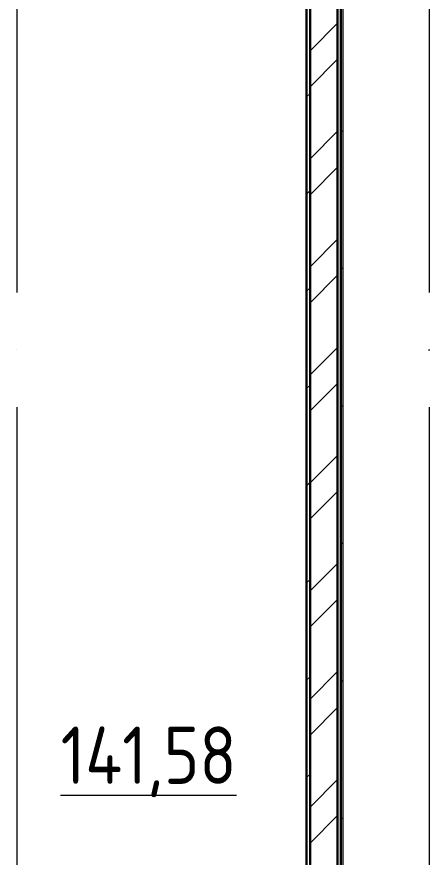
# Model space of a CAD drawing. Header units: millimetres. Extents: x -88595 to 880822, y -1054509 to -148035.
# Drawn here: x 181513 to 183313, y -282467 to -278800 of the extents above; entities that cross this region are included whole.
import ezdxf

# ---------------------------------------------------------------- set-up
doc = ezdxf.new("R2010")
doc.units = ezdxf.units.MM
doc.linetypes.add('ADSK_Линия сетки', pattern=[25, 20, -2.5, 0, -2.5])
for name, color, linetype, lineweight in [('Марки помещений', 7, 'Continuous', 20), ('Оборудование', 7, 'Continuous', 18), ('Ограждение', 7, 'Continuous', 9), ('Оси', 7, 'Continuous', 9), ('Стены наружные', 7, 'Continuous', 18)]:
    doc.layers.add(name, color=color, linetype=linetype, lineweight=lineweight)
doc.styles.add('GOST Common_3', font='GOST_Common.ttf', dxfattribs={"width": 0.9, "height": 2.5})

# ---------------------------------------------------------------- blocks, each defined once
blk = doc.blocks.new('1 этаж')
at = {"layer": 'Ограждение'}
h = blk.add_hatch(dxfattribs=at)
h.set_pattern_fill('FP_25', color=256, style=0, pattern_type=2)
h.set_pattern_definition([(0, (215928.7, 665702.34), (0, 600), []), (90, (215928.7, 665702.34), (-600, 4e-14), [])])
h.paths.add_polyline_path([(219057.7, 645652.6), (219067.7, 645662.6), (219067.7, 651067.6), (219057.7, 651077.6), (219057.7, 645862)])
blk.add_line((219067.7, 645662.6), (219067.7, 651067.6), dxfattribs=at)
at = {"layer": 'Оси', "linetype": 'ADSK_Линия сетки', "ltscale": 100}
for p, q in [((217642.7, 697813.2), (217642.7, 631836.5)), ((219442.7, 697813.2), (219442.7, 631836.5))]:
    blk.add_line(p, q, dxfattribs=at)
at = {"layer": 'Стены наружные', "lineweight": 30}
for p, q in [((218907.7, 651782.6), (218907.7, 645477.6)), ((218922.7, 645462.6), (218922.7, 651762.6)), ((219042.7, 645637.6), (219042.7, 651092.6)), ((219057.7, 645642.6), (219057.7, 651077.6))]:
    blk.add_line(p, q, dxfattribs=at)
at = {"layer": 'Стены наружные', "linetype": 'Continuous', "lineweight": 9}
for p, q in [((218922.7, 649366.4), (219042.7, 649486.4)), ((218922.7, 649209.2), (219042.7, 649329.2)), ((218907.7, 649165.2), (218922.7, 649180.2)), ((218922.7, 648894.9), (219042.7, 649014.9)), ((218922.7, 648737.7), (219042.7, 648857.7)), ((218907.7, 648740.9), (218922.7, 648755.9)), ((218922.7, 648423.4), (219042.7, 648543.4)), ((218922.7, 648266.3), (219042.7, 648386.3)), ((218907.7, 648316.7), (218922.7, 648331.7)), ((218922.7, 647952), (219042.7, 648072)), ((218907.7, 647892.4), (218922.7, 647907.4)), ((218922.7, 647794.8), (219042.7, 647914.8)), ((218922.7, 647480.5), (219042.7, 647600.5)), ((218907.7, 647468.2), (218922.7, 647483.2)), ((218922.7, 647323.3), (219042.7, 647443.3)), ((218922.7, 647009), (219042.7, 647129)), ((218907.7, 647043.9), (218922.7, 647058.9)), ((218922.7, 646851.9), (219042.7, 646971.9)), ((218922.7, 646537.6), (219042.7, 646657.6)), ((218907.7, 646619.6), (218922.7, 646634.6)), ((218922.7, 646380.4), (219042.7, 646500.4)), ((218907.7, 646195.4), (218922.7, 646210.4)), ((218922.7, 646066.1), (219042.7, 646186.1)), ((218922.7, 645909), (219042.7, 646029))]:
    blk.add_line(p, q, dxfattribs=at)
at = {"layer": 'Марки помещений', "style": 'GOST Common_3', "width": 0.9}
blk.add_text('%%U141,58', height=250, dxfattribs=at).set_placement((217834.2, 646167.4))

msp = doc.modelspace()

# ---------------------------------------------------------------- block references
at = {"layer": 'Оборудование', "color": 5, "true_color": 0x0000ff}
msp.add_blockref('1 этаж', (-36129.5, -928314.5), dxfattribs=at)

doc.saveas('drawing.dxf')
